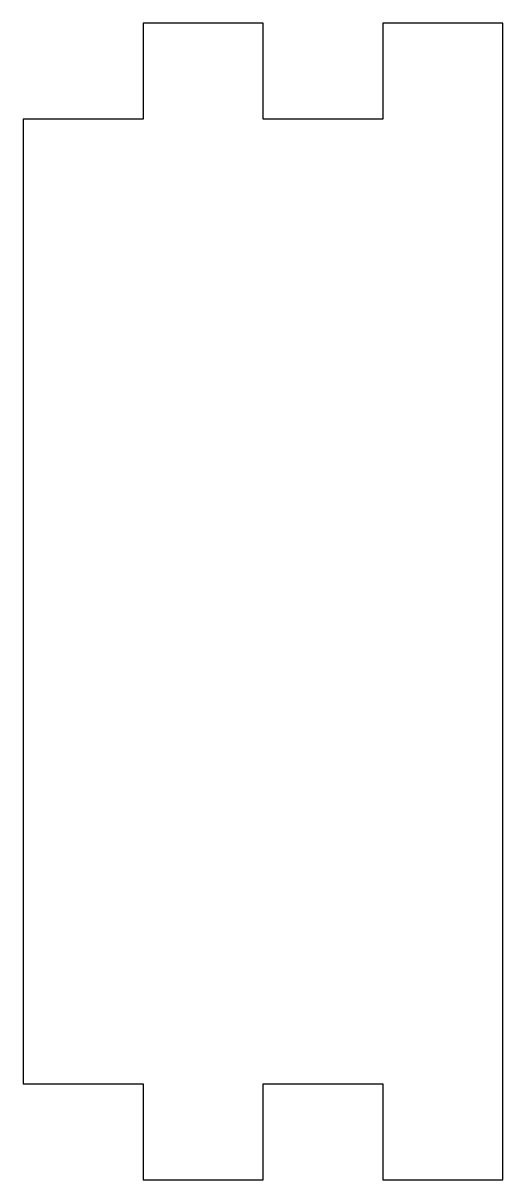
# Model space of a CAD drawing. Header units: millimetres. Extents: x -72.6 to -42.6, y 159.9 to 232.2.
import ezdxf

# ---------------------------------------------------------------- set-up
doc = ezdxf.new("R2010")
doc.units = ezdxf.units.MM
doc.layers.get('0').update_dxf_attribs({"linetype": 'CONTINUOUS'})

msp = doc.modelspace()

# ---------------------------------------------------------------- linework, layer by layer
msp.add_lwpolyline([(-57.586, 226.166), (-57.586, 232.166), (-65.086, 232.166), (-65.086, 226.166), (-72.586, 226.166), (-72.586, 165.916), (-65.086, 165.916), (-65.086, 159.916), (-57.586, 159.916), (-57.586, 165.916), (-50.086, 165.916), (-50.086, 159.916), (-42.586, 159.916), (-42.586, 232.166), (-50.086, 232.166), (-50.086, 226.166)], close=True)

doc.saveas('drawing.dxf')
